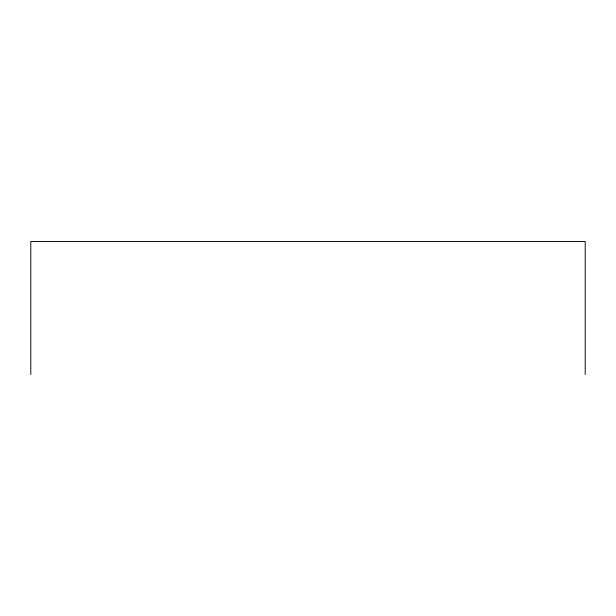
<?xml version="1.0" encoding="UTF-8"?>
<svg xmlns="http://www.w3.org/2000/svg" width="616" height="616" viewBox="0 0 616 616"><rect width="100%" height="100%" fill="white"/><g stroke="black" fill="none" stroke-linecap="round" stroke-linejoin="round"><path stroke-width="0.92" d="M585.2 374.543L585.2 241.457L30.8 241.457L30.8 374.543"/></g></svg>
